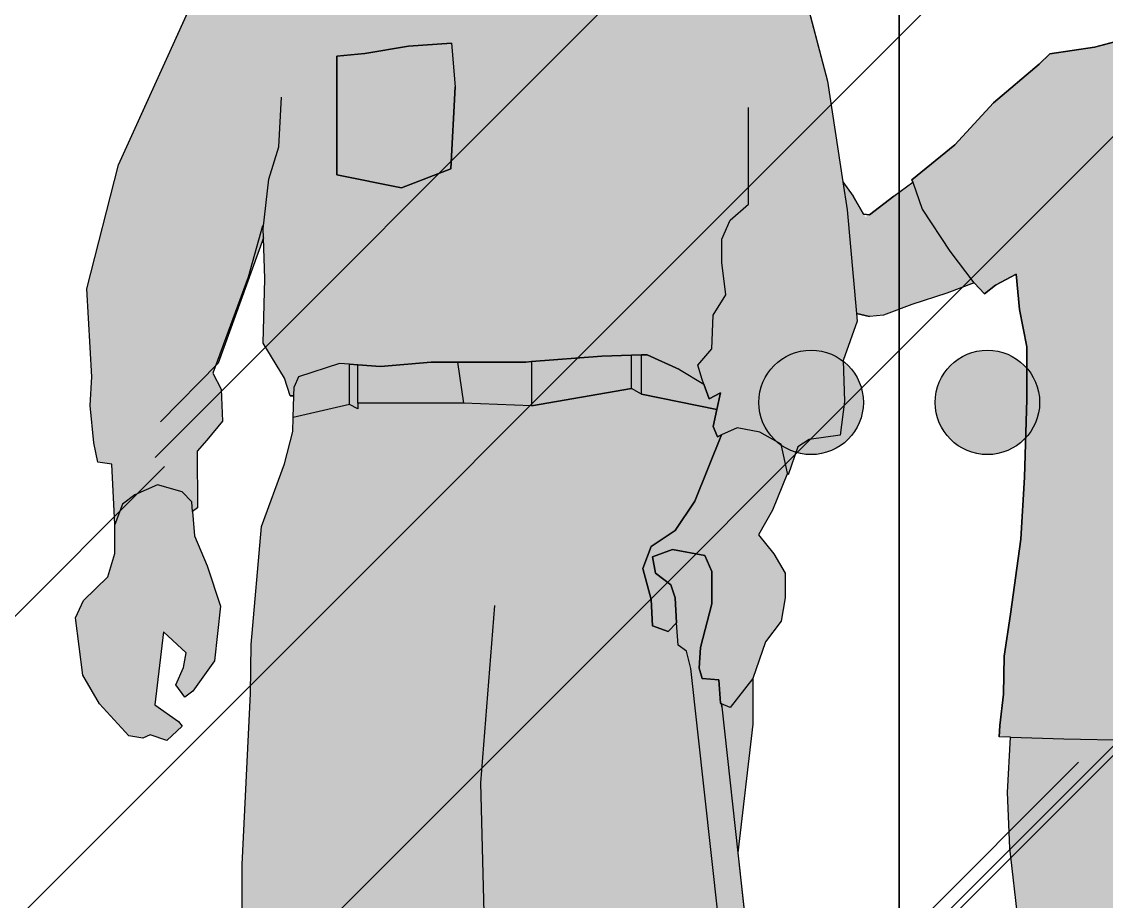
# Model space of a CAD drawing. Header units: metres. Extents: x 2362 to 4220, y 91 to 382.
# Drawn here: x 3678.597 to 3679.428, y 242.615 to 243.288 of the extents above; entities that cross this region are included whole.
import ezdxf

# ---------------------------------------------------------------- set-up
doc = ezdxf.new("R2010")
doc.units = ezdxf.units.M
doc.header["$LTSCALE"] = 5
doc.header["$MEASUREMENT"] = 0
for name, color, linetype in [('HACHURA', 251, 'Continuous'), ('HACHURA PISOS', 250, 'Continuous'), ('PENA 01', 1, 'Continuous')]:
    doc.layers.add(name, color=color, linetype=linetype)
doc.layers.add('hachura sólida', color=9, linetype='Continuous', lineweight=0)

# ---------------------------------------------------------------- blocks, each defined once
blk = doc.blocks.new('A$C64A618AB')
at = {"true_color": 0xffffff}
blk.add_hatch(color=7, dxfattribs=at).paths.add_polyline_path([(0.1478361611895043, 0.1238757070552894), (0.1558828341733096, 0.115532138436389), (0.1641143103549954, 0.1220590802598244), (0.1800927936537751, 0.1305943471644906), (0.1825138331300147, 0.1034823408695729), (0.1883242698354162, 0.07486412899401212), (0.1883242698354162, 0.03469823905240918), (0.1863917620574065, -0.02468329854019552), (0.1834865437047057, -0.07238029284589725), (0.1757393914935044, -0.1296167165969305), (0.1708973125410254, -0.1617494591347293), (0.1704131336645198, -0.1908697140500863), (0.1675079153118579, -0.2149692327228353), (0.1670237364353968, -0.2235044996275928), (0.1757914040212585, -0.2237718884074655), (0.1733192225816276, -0.2660705009035309), (0.1752559380874272, -0.3087467589665309), (0.1815505536692452, -0.3644769006760324), (0.1902662087273028, -0.4267340606698556), (0.2033396187674446, -0.5065637975131733), (0.224169902320706, -0.6621318581481389), (0.2290118361792115, -0.6977790548868786), (0.23094869677899, -0.7570237272584367), (0.2299801939320445, -0.8122518259281434), (0.2396642067430241, -0.8609529827745037), (0.2454746434484707, -0.900114786636337), (0.2488640406775877, -0.9206997746469314), (0.248379861801171, -0.9357619833750324), (0.2488640406775877, -0.954338722765192), (0.2537061196301114, -0.9784382414379411), (0.2541902985065279, -0.9945046127068886), (0.2522534379067494, -1.008562658894144), (0.2460744828123831, -1.012120088736349), (0.2226922644191012, -1.029234430159434), (0.1979448227555227, -1.036837643328109), (0.1868614315279307, -1.039777945684722), (0.1752405581170797, -1.04228831380612), (0.1742722003642021, -1.049819418170217), (0.1742722003642021, -1.069400320101131), (0.1868614315279262, -1.075425218884492), (0.2299552377537899, -1.078939673085666), (0.2590072761867803, -1.082454203747632), (0.305974803612385, -1.073918936842874), (0.3256854149461241, -1.06369985644997), (0.3277637236165667, -1.070404482641792), (0.3292164053399285, -1.080445955127193), (0.3708576749365977, -1.083458366288478), (0.4149198389153854, -1.084462528829232), (0.4468770957010246, -1.075425218884492), (0.4536558901593482, -1.066387832478776), (0.4502664929302309, -1.040280065185682), (0.4464078968104821, -1.020274702197359), (0.4532071142333982, -1.02004725662089), (0.4548888222807244, -1.011995556224082), (0.4677330609028338, -0.9889187530849084), (0.4711224581320401, -0.9633129523706343), (0.4711224581320401, -0.9462424950220003), (0.4595017298152606, -0.9276657556318411), (0.4561123325860987, -0.9166201206057789), (0.4788697554372199, -0.8834832919882916), (0.4963009204593565, -0.8367903837624586), (0.5025871205857726, -0.7925738949662277), (0.5021072945310805, -0.7166126268343415), (0.4962968578257234, -0.6603803656238816), (0.495328500072846, -0.5843522545764396), (0.4972653606726243, -0.5110494595564643), (0.4962968578257234, -0.4241907378500025), (0.4981025629804787, -0.3727024363860025), (0.5176645697752411, -0.3374722456493133), (0.5235826662728096, -0.2902814232786364), (0.5245677098424677, -0.2678086892107888), (0.530478551637044, -0.2432929167595936), (0.5294933629732288, -0.2157127396555155), (0.5413149014683132, -0.1493159037217816), (0.550181019066065, -0.07576858636828881), (0.5491958304022946, -0.03184456096338359), (0.5491958304022946, -0.01958663650729678), (0.5570769044303434, 0.0692829334941899), (0.577426636458668, 0.07399744336248425), (0.5894523222953953, 0.08646701191451736), (0.5714139386343726, 0.1508932180483268), (0.5473625669609161, 0.2444150586500159), (0.5333325517867267, 0.2797454773938155), (0.4866163272721939, 0.3108121239666771), (0.4414105915371493, 0.3306435778076288), (0.4141985547614171, 0.3425813162928347), (0.4022381828358168, 0.3567547202294025), (0.4022381828358164, 0.3773543122943782), (0.4049228582181403, 0.3857054610694439), (0.4108290570027675, 0.3795812394243966), (0.4226414545720656, 0.3801380285527954), (0.4306953356249692, 0.3762408104988352), (0.4446552703684765, 0.3745705960360539), (0.4613000255882864, 0.3873756755322249), (0.4741862642917014, 0.4063049766733512), (0.4854616687469078, 0.44861758613787), (0.4849246756328607, 0.5003948461728129), (0.4768707945799573, 0.538253448455065), (0.4564676679377304, 0.5699878290923599), (0.4382122235637813, 0.596154853674079), (0.4022381828358172, 0.6106302240940998), (0.3839827384618664, 0.6161976566107488), (0.3469350016938542, 0.6206515873318541), (0.3292164053399285, 0.6167543692780785), (0.3163301666365581, 0.6056195042446885), (0.3072024444495391, 0.6017222861907283), (0.2962221617619623, 0.595317809929403), (0.2948531988601659, 0.5811227705868212), (0.2873363109214435, 0.5744418362746289), (0.2851886286531671, 0.5621934694456028), (0.2863037570488218, 0.5575682136927778), (0.2819669601568404, 0.5404803755851753), (0.2749869202380086, 0.5226645762395007), (0.2744500722179843, 0.5131999256690766), (0.2706915557015894, 0.5020650606355945), (0.2706915557015894, 0.4774974191266498), (0.2622487555897135, 0.4647631710205793), (0.2588793032263585, 0.4591957385038379), (0.257550692396225, 0.4510781475985148), (0.261683850937789, 0.4502848580268693), (0.2599531443604299, 0.443298829692894), (0.2596445069694533, 0.437895410040189), (0.2588273901480558, 0.4291314958684374), (0.2612138376668376, 0.4291314958684375), (0.2625771398402474, 0.422261694253394), (0.2618499840719013, 0.4225645799129569), (0.2637115157828018, 0.405192151910752), (0.2637115157828018, 0.3840352466065709), (0.2706915557015892, 0.376240810498835), (0.279819277888564, 0.3729003051122043), (0.2943163508401867, 0.3701165888538797), (0.3002224045307904, 0.364549156337231), (0.3012963907589297, 0.3578682220250387), (0.3012963907589297, 0.3467333569916484), (0.2986117153766503, 0.3383822082165828), (0.2955902712646725, 0.3330114536776714), (0.2875854374214979, 0.3208802048861518), (0.2720909879051172, 0.3128470574822584), (0.2401337311194771, 0.3043117905774076), (0.2057554348575972, 0.2992910543347994), (0.1975241037699784, 0.2912579069308137), (0.1626616286315885, 0.2616355325144995), (0.1331254113222329, 0.2295028664378578), (0.1001997967836705, 0.2028929031827359), (0.1008781728969395, 0.2009145292585612), (0.0863221303719679, 0.19039504405422), (0.06478076289142165, 0.1736426715895417), (0.05531001628968268, 0.1903950440542209), (0.04743257432924053, 0.2012859825045608), (0.03561219187047748, 0.2783278901323173), (0.005367625362808992, 0.3925712016605802), (-0.005433901894176696, 0.4071315967318154), (-0.01604951077054384, 0.4150569507814482), (-0.01832942661744452, 0.4233310866318307), (-0.01925512671681839, 0.436289852772852), (-0.02342092225815851, 0.4401294956806912), (-0.03128966329115168, 0.4382097124573522), (-0.0326783585343251, 0.4338901237435859), (-0.04193564971637964, 0.4410893872924533), (-0.0544331814344674, 0.4468488898847001), (-0.0683191182075924, 0.4468488898847001), (-0.08405674536769103, 0.4482887273022041), (-0.09366339262089518, 0.4433080656592089), (-0.1044073364175722, 0.4472399798359052), (-0.1080492088529321, 0.4485727799816722), (-0.1155317552985875, 0.4625386081354273), (-0.1118528847649136, 0.4762717409382217), (-0.09503136983762195, 0.4778574260843274), (-0.0831417822286713, 0.4945887788209834), (-0.06615678143935222, 0.5130813346310406), (-0.04832254512006107, 0.542141032420804), (-0.04577483852987685, 0.5615141897676071), (-0.04322713193969285, 0.5826485501878127), (-0.03898080919536318, 0.5976186998510664), (-0.0330360153909095, 0.6169918571978714), (-0.0330360153909095, 0.62843960071414), (-0.03473463154510004, 0.647812758061036), (-0.03787151900121333, 0.672208286347618), (-0.02794060221054107, 0.6777531338485229), (-0.0262421311504184, 0.688320275828137), (-0.04407636746975396, 0.7041710270280465), (-0.05851351657482096, 0.7270665905216521), (-0.08993581156318631, 0.7349919278911187), (-0.1476848432656126, 0.7437979432583084), (-0.1850517869643626, 0.738514334038013), (-0.2164740819528161, 0.7200217782279558), (-0.2292127599977158, 0.6795143369218309), (-0.2360067893322748, 0.6284396007141397), (-0.2283635244676541, 0.5923350906306797), (-0.2164740819528161, 0.5571111820839665), (-0.2190217885430001, 0.5333350935145915), (-0.2248912724586867, 0.5089906840130398), (-0.2311874901470699, 0.5068144367278659), (-0.2538707699337865, 0.4754535681602017), (-0.2689930531876872, 0.4788136475671813), (-0.3078788415009237, 0.4698534103280275), (-0.3672877492436455, 0.4597730956458352), (-0.3964520904786124, 0.4452127005746002), (-0.4148147593625311, 0.4183319123960709), (-0.507464124005129, 0.2141930811665386), (-0.5314740634828308, 0.1194217659749893), (-0.5278717023456097, 0.05200336548862962), (-0.5289495348727996, 0.03013389866635463), (-0.5261635262696698, 0.001357412014370507), (-0.5232334711630129, -0.01327342005812251), (-0.5124744858927865, -0.01497177315017795), (-0.5102060982274582, -0.0609834079619242), (-0.5101175273842566, -0.08319937605139452), (-0.5155762900057888, -0.1011003305802939), (-0.534227522964585, -0.1191259768680271), (-0.540240005050666, -0.1325247911402964), (-0.5345712589199797, -0.1764630780653563), (-0.5218424982585494, -0.1983386284753924), (-0.4995466561887993, -0.2228280494559598), (-0.4887711732542557, -0.2245289845701475), (-0.4829905117178472, -0.2221304571305909), (-0.4703217958036108, -0.2263376217547302), (-0.4585791104358816, -0.2154989185327371), (-0.461418936861739, -0.2117396047726425), (-0.4796364476751451, -0.198930741765208), (-0.4728562268838721, -0.1432042675055223), (-0.4556070136538937, -0.1591285997689506), (-0.4575206476716929, -0.1704151274081559), (-0.4635331758453956, -0.1838138806704913), (-0.4564335636932215, -0.1932122260806133), (-0.4503910940766969, -0.1886476789346425), (-0.4338444900105713, -0.1653231233436052), (-0.4293419770136651, -0.1235422087559016), (-0.439341368163606, -0.09271628581985736), (-0.4491797980568122, -0.06964147169014387), (-0.4505881446943598, -0.05103945936162366), (-0.4467865653439149, -0.04816770504997622), (-0.4470296329358014, -0.004837154388704717), (-0.4397610762230688, 0.003460979482703838), (-0.4278094247739723, 0.01810416118042413), (-0.4287569123201682, 0.04265471215310258), (-0.4351344816099711, 0.05468125458532531), (-0.4330063171849041, 0.06045683699729486), (-0.4310171227950654, 0.06246914706525972), (-0.3962554316526632, 0.1582718705206765), (-0.3953718652059113, 0.1271236286653795), (-0.3964520904786124, 0.07784220915834048), (-0.3802495819520104, 0.05096142097990315), (-0.3759289710492073, 0.03752102689063852), (-0.373049425027554, 0.03752102689063852), (-0.3735184761505328, 0.02098560138904848), (-0.3738252522810008, 0.01017084452667612), (-0.3803061686352278, -0.01446986522684418), (-0.3977869326905397, -0.06254311790538072), (-0.405854646513478, -0.1529500925407448), (-0.4062299791460746, -0.190314836447301), (-0.4127110405943246, -0.3213586214718116), (-0.4127110405943246, -0.4423220918142142), (-0.401909368243266, -0.5106440632425092), (-0.3943482266163376, -0.6416877718060415), (-0.3770656379111146, -0.8320932145587494), (-0.3695046413781977, -0.9172156594834318), (-0.3727450270082993, -0.9743373152474704), (-0.3719730903151239, -0.9892924651114487), (-0.3681689264630346, -0.989688994321847), (-0.3695046413781973, -1.009058339683183), (-0.372745027008299, -1.018018576922336), (-0.3813863939079734, -1.031458971011693), (-0.3867870849894541, -1.053859602340112), (-0.3867870849894541, -1.07626023366853), (-0.3727450270083041, -1.080740390518641), (-0.3576227437544439, -1.084100469925714), (-0.3068552029113922, -1.086340548350723), (-0.2409655239085942, -1.07402015524352), (-0.2377249931844245, -1.066179918986337), (-0.2331108292683473, -1.059800573676315), (-0.1901979830655434, -1.080740390518642), (-0.1577931111064523, -1.088580550314756), (-0.1059453449906582, -1.086340548350723), (-0.04977711306621635, -1.077380234650501), (-0.04761666252076924, -1.07178007681842), (-0.04329605161792149, -1.065059918004367), (-0.04329605161792149, -1.049379445490001), (-0.05841833487177861, -1.039299207268877), (-0.09584029691582052, -1.031727789870001), (-0.132094734966516, -1.004319760239633), (-0.1349989054443108, -0.9937798955421104), (-0.1355124618172452, -0.9919160880533127), (-0.1199875480658803, -0.9888977103187975), (-0.1102661009875736, -0.9295360525906355), (-0.08974298155816807, -0.816412818505503), (-0.08758267610678883, -0.7212100588985877), (-0.07354061812563373, -0.6002465885562728), (-0.06489925122600448, -0.4770430397888589), (-0.05370363822022139, -0.4052132392419955), (-0.04820197488989542, -0.3605471914781138), (0.02482836608874739, -1.020409407351078), (0.02266806063736793, -1.027129566165315), (0.01834744973460967, -1.030489645572294), (0.02145571306933891, -1.083131144486315), (0.03454981316705408, -1.083131144486315), (0.05507293259650403, -1.082011143504344), (0.06587445985348972, -1.07641098567217), (0.05399270732380312, -1.022649409315112), (0.04535148551815249, -1.022649409315111), (-0.03308383030416673, -0.3123384625690469), (-0.02169285200988291, -0.2138355452186673), (-0.02169285200988291, -0.1789482585266232), (-0.01191859069390033, -0.1507953479462145), (-3.68381642137372e-05, -0.1351148754320329), (0.003203547465843615, -0.1171944009536336), (0.003203547465843393, -0.09815384903219512), (-0.005437674339762388, -0.08359345396096068), (-0.01731942686944921, -0.0690329824286561), (-0.00651789961246374, -0.04999250696828619), (0.005059322715681658, -0.0216180103429913), (0.005367625362808992, -0.02296070828056518), (0.01292876698978196, -0.001680077934116314), (0.0215701338894112, 0.003920079897964945), (0.04533363894887343, 0.007280159305037032), (0.04857416967299844, 0.03304087004062023), (0.04749394440025267, 0.06440181506916795), (0.05829561675130601, 0.09464268265467728), (0.0577847378454257, 0.1003940974111506), (0.0678074029137028, 0.09824392011054262), (0.07845338933893009, 0.09920381172221204), (0.1002082122391181, 0.1073630433437247), (0.1270545307801083, 0.1160022207710736)])
for p, q in [((-0.5074310582864574, 0.2136330806755528), (-0.4147816936438595, 0.4177719119050853)), ((0.005400691081480863, 0.392011201169595), (0.03564525758914888, 0.277767889641333)), ((0.2721240536237887, 0.3122870569912731), (0.2401667968381487, 0.3037517900864223)), ((-0.3186474481333036, 0.2990485199876887), (-0.3402506477413867, 0.2968084415626793)), ((-0.285162495995534, 0.3046486778198625), (-0.3186474481333036, 0.2990485199876887)), ((-0.252285646274954, 0.306779340158628), (-0.285162495995534, 0.3046486778198625)), ((-0.252285646274954, 0.306779340158628), (-0.2495170933123116, 0.2732878092521983)), ((0.2401667968381487, 0.3037517900864223), (0.205788500576269, 0.2987310538438142)), ((-0.3402506477413867, 0.2968084415626793), (-0.3402506477413867, 0.2060858388059671)), ((0.1975571694886512, 0.2906979064398285), (0.1626946943502604, 0.2610755320235141)), ((0.205788500576269, 0.2987310538438142), (0.1975571694886512, 0.2906979064398285)), ((0.03564525758914888, 0.277767889641333), (0.0474656400479123, 0.2007259820135754)), ((-0.2527576240364812, 0.2105659956559859), (-0.2495170933123116, 0.2732878092521983)), ((-0.3845372722302541, 0.2273664691523227), (-0.3823768216847623, 0.2654475729950151)), ((-0.02484373033216358, 0.2161661534881598), (-0.02484373033216358, 0.2576073367380166)), ((0.1626946943502604, 0.2610755320235141), (0.1331584770409045, 0.2289428659468722)), ((-0.3920982687630697, 0.202725759398895), (-0.3845372722302541, 0.2273664691523227)), ((0.1331584770409045, 0.2289428659468722), (0.1002328625023423, 0.2023329026917505)), ((-0.02484373033216358, 0.1836852074774565), (-0.02484373033216358, 0.2161661534881598)), ((-0.531440997764159, 0.1188617654840044), (-0.5074310582864574, 0.2136330806755528)), ((-0.290563187077015, 0.1960056005847509), (-0.2527576240364812, 0.2105659956559859)), ((-0.3964190247599407, 0.1646446555561109), (-0.3920982687630697, 0.202725759398895)), ((-0.3402506477413867, 0.2060858388059671), (-0.290563187077015, 0.1960056005847509)), ((0.0474656400479123, 0.2007259820135754), (0.05076754084304957, 0.1792051270884149)), ((0.0474656400479123, 0.2007259820135754), (0.0553430820083546, 0.1898350435632354)), ((0.08635519609063982, 0.1898350435632354), (0.1009112386156113, 0.2003545287675758)), ((0.1002328625023423, 0.2023329026917505), (0.1009112386156113, 0.2003545287675758)), ((0.1009112386156113, 0.2003545287675758), (0.1079800147135435, 0.1797395895996451)), ((-0.03888578831327399, 0.171364890831324), (-0.02484373033216358, 0.1836852074774565)), ((0.0632118230413031, 0.1759163858105451), (0.0553430820083546, 0.1898350435632354)), ((0.08635519609063982, 0.1898350435632354), (0.06784046863237468, 0.1754364400046179)), ((0.05076754084304957, 0.1792051270884149), (0.05781780356409751, 0.09983409692016532)), ((0.06784046863237468, 0.1754364400046179), (0.0632118230413031, 0.1759163858105451)), ((0.1079800147135435, 0.1797395895996451), (0.1292849009353262, 0.1476069235230032)), ((-0.3969333496975141, 0.1670345520687276), (-0.4079375136004357, 0.1278408193984284)), ((-0.04536684976152414, 0.1568044192989277), (-0.03888578831327399, 0.171364890831324)), ((-0.3962223659339915, 0.1577118700296912), (-0.3964190247599407, 0.1646446555561109)), ((-0.3962223659339915, 0.1577118700296912), (-0.4309840570763937, 0.0619091465742744)), ((-0.3953387994872393, 0.1265636281743951), (-0.3962223659339915, 0.1577118700296912)), ((-0.04536684976152414, 0.1388839448206207), (-0.04536684976152414, 0.1568044192989277)), ((0.1292849009353262, 0.1476069235230032), (0.1476844237103402, 0.123507328389278)), ((-0.0421263190374436, 0.114243235067193), (-0.04536684976152414, 0.1388839448206207)), ((-0.4079375136004357, 0.1278408193984284), (-0.4351014158912994, 0.05412125409434013)), ((-0.3964190247599407, 0.07728220866735502), (-0.3953387994872393, 0.1265636281743951)), ((0.164147376073667, 0.1214990797688391), (0.1801258593724469, 0.1300343466735052)), ((0.1801258593724469, 0.1300343466735052), (0.1825468988486866, 0.1029223403785872)), ((-0.5278386366269376, 0.0514433649976436), (-0.531440997764159, 0.1188617654840045)), ((0.147869226908176, 0.1233157065643039), (0.1270875964987784, 0.1154422202800874)), ((0.1476844237103402, 0.123507328389278), (0.147869226908176, 0.1233157065643039)), ((0.147869226908176, 0.1233157065643039), (0.1559158998919814, 0.1149721379454036)), ((0.1559158998919814, 0.1149721379454036), (0.164147376073667, 0.1214990797688391)), ((-0.05184776611575095, 0.09856276255282648), (-0.0421263190374436, 0.114243235067193)), ((0.1270875964987784, 0.1154422202800874), (0.1002412779577887, 0.1068030428527396)), ((0.05781780356409751, 0.09983409692016532), (0.05832868246997767, 0.09408268216369178)), ((0.05781780356409751, 0.09983409692016532), (0.06784046863237468, 0.09768391961955714)), ((0.1002412779577887, 0.1068030428527396), (0.07848645505760216, 0.09864381123122659)), ((0.1825468988486866, 0.1029223403785872), (0.188357335554088, 0.07430412850302673)), ((-0.05292784629442893, 0.07280205181733618), (-0.05184776611575095, 0.09856276255282648)), ((0.05832868246997767, 0.09408268216369178), (0.04752701011892455, 0.06384181457818269)), ((0.07848645505760216, 0.09864381123122659), (0.06784046863237468, 0.09768391961955714)), ((-0.3802165162333386, 0.05040142048891794), (-0.3964190247599407, 0.07728220866735502)), ((-0.1371804843692715, 0.06720189398525472), (-0.1911884108423784, 0.06305360927346923)), ((-0.1144970594884872, 0.0679368955112489), (-0.1371804843692715, 0.06720189398525472)), ((-0.106935917861559, 0.06818189601991362), (-0.1144970594884872, 0.0679368955112489)), ((-0.1144970594884872, 0.04256118423182706), (-0.1144970594884872, 0.0679368955112489)), ((-0.1026153069587115, 0.06832189496731736), (-0.106935917861559, 0.06818189601991362)), ((-0.106935917861559, 0.03808102738162344), (-0.106935917861559, 0.06818189601991362)), ((-0.07777157662659251, 0.05712157930296963), (-0.1026153069587115, 0.06832189496731736)), ((-0.06372951864548207, 0.06048173517101824), (-0.05292784629442893, 0.07280205181733618)), ((0.188357335554088, 0.07430412850302673), (0.188357335554088, 0.03413823856142262)), ((-0.4309840570763937, 0.0619091465742744), (-0.4752706815652165, 0.0171078839172531)), ((-0.3380903422899628, 0.06160173615317327), (-0.3694149889763532, 0.05152142147098057)), ((-0.3305292006630792, 0.06106102613666714), (-0.3380903422899628, 0.06160173615317327)), ((-0.3240482843088524, 0.06059756485505199), (-0.3305292006630792, 0.06106102613666714)), ((-0.3305292006630792, 0.03024086758550912), (-0.3305292006630792, 0.06106102613666714)), ((-0.3067656956036171, 0.05936165772816385), (-0.3240482843088524, 0.06059756485505199)), ((-0.3240482843088524, 0.03136086856747936), (-0.3240482843088524, 0.06059756485505199)), ((-0.2678799072902929, 0.06272173713514348), (-0.3067656956036171, 0.05936165772816385)), ((-0.247618704283628, 0.06272173713514348), (-0.2678799072902929, 0.06272173713514348)), ((-0.1955091668392492, 0.06272173713514348), (-0.247618704283628, 0.06272173713514348)), ((-0.247618704283628, 0.06272173713514348), (-0.243036176958174, 0.03136086856747936)), ((-0.1911884108423784, 0.06305360927346923), (-0.1955091668392492, 0.06272173713514348)), ((-0.1911884108423784, 0.06305360927346923), (-0.1911884108423784, 0.02912079014246993)), ((-0.06048898792135704, 0.04928134304587875), (-0.06372951864548207, 0.06048173517101824)), ((0.04752701011892455, 0.06384181457818269), (0.04860723539167032, 0.03248086954963439)), ((-0.5289164691541279, 0.02957389817536923), (-0.5278386366269376, 0.0514433649976436)), ((-0.4351014158912994, 0.05412125409434013), (-0.4287238466014964, 0.04209471166211734)), ((-0.3758959053305355, 0.03696102639965321), (-0.3802165162333386, 0.05040142048891794)), ((-0.3694149889763532, 0.05152142147098057), (-0.372820355594112, 0.04387073125874358)), ((-0.07777157662659251, 0.05712157930296963), (-0.05916936928417016, 0.04572361896743693)), ((-0.4287238466014964, 0.04209471166211734), (-0.4277763590553007, 0.01754416068943879)), ((-0.3730163593088823, 0.03696102639965321), (-0.372820355594112, 0.04387073125874358)), ((-0.1911884108423784, 0.02912079014246993), (-0.1144970594884872, 0.04256118423182706)), ((-0.106935917861559, 0.03808102738162344), (-0.1144970594884872, 0.04256118423182706)), ((-0.05916936928417016, 0.04572361896743693), (-0.06048898792135704, 0.04928134304587875)), ((-0.05508829683987598, 0.03472094797464378), (-0.05916936928417016, 0.04572361896743693)), ((-0.3758959053305355, 0.03696102639965321), (-0.3730163593088823, 0.03696102639965321)), ((-0.3734854104318611, 0.02042560089806311), (-0.3730163593088823, 0.03696102639965321)), ((-0.106935917861559, 0.03808102738162344), (-0.04914734802797649, 0.02632071122638299)), ((-0.04644692994020211, 0.03920110482466263), (-0.05508829683987598, 0.03472094797464378)), ((-0.04914734802797649, 0.02632071122638299), (-0.04644692994020211, 0.03920110482466263)), ((0.188357335554088, 0.03413823856142262), (0.1864248277760783, -0.02524329903118122)), ((-0.526130460550998, 0.0007974115233869983), (-0.5289164691541279, 0.02957389817536923)), ((-0.3305292006630792, 0.03024086758550912), (-0.3734854104318611, 0.02042560089806311)), ((-0.3240482843088524, 0.02688071171746051), (-0.3305292006630792, 0.03024086758550912)), ((-0.243036176958174, 0.03136086856747936), (-0.3240482843088524, 0.03136086856747936)), ((-0.3240482843088524, 0.03136086856747936), (-0.3240482843088524, 0.02688071171746051)), ((-0.1911884108423784, 0.02912079014246993), (-0.243036176958174, 0.03136086856747936)), ((-0.05184776611575095, 0.01344031762810338), (-0.04914734802797649, 0.02632071122638299)), ((0.04860723539167032, 0.03248086954963439), (0.04536670466754529, 0.006720158814051691)), ((-0.4277763590553007, 0.01754416068943879), (-0.4397280105043979, 0.002900978991717512)), ((-0.373792186562329, 0.009610844035691124), (-0.3734854104318611, 0.02042560089806311)), ((-0.3802731029165557, -0.01502986571782894), (-0.373792186562329, 0.009610844035691124)), ((-0.04860723539162584, 0.005600157831989055), (-0.05184776611575095, 0.01344031762810338)), ((-0.03348495213776964, 0.01232031664613314), (-0.04546969307529825, 0.006994443489641011)), ((-0.01620250852660207, 0.008960237239153512), (-0.03348495213776964, 0.01232031664613314)), ((0, 0), (-0.01620250852660207, 0.008960237239153512)), ((-0.5232004054443411, -0.01383342054910777), (-0.526130460550998, 0.0007974115233869983)), ((-0.4397280105043979, 0.002900978991717512), (-0.4469965672171297, -0.005397154879690086)), ((-0.06589359654240323, -0.04383227218415121), (-0.04546969307529825, 0.006994443489641011)), ((-0.04546969307529825, 0.006994443489641011), (-0.04860723539162584, 0.005600157831989055)), ((0.005092388434353473, -0.02217801083397666), (0, 0)), ((0.02160319960808302, 0.00336007940697966), (0.01296183270845362, -0.002240078425101821)), ((0.04536670466754529, 0.006720158814051691), (0.02160319960808302, 0.00336007940697966)), ((-0.4469965672171297, -0.005397154879690086), (-0.4467534996252431, -0.04872770554096148)), ((0.01296183270845362, -0.002240078425101821), (0.005400691081480946, -0.02352070877154983)), ((-0.5124414201741148, -0.01553177364116323), (-0.5232004054443411, -0.01383342054910777)), ((-0.5101730325087863, -0.06154340845291248), (-0.5124414201741148, -0.01553177364116323)), ((-0.3977538669718678, -0.06310311839636618), (-0.3802731029165557, -0.01502986571782894)), ((0.005092388434353473, -0.02217801083397666), (-0.006484833893792064, -0.05055250745927187)), ((0.005400691081480946, -0.02352070877154983), (0.005092388434353473, -0.02217801083397666)), ((-0.4775361341000379, -0.0312744624659225), (-0.4948885847544979, -0.0387679176254607)), ((-0.4586039031713953, -0.03662436859870019), (-0.4775361341000379, -0.0312744624659225)), ((0.1864248277760783, -0.02524329903118122), (0.1835196094233776, -0.0729402933368823)), ((-0.4948885847544979, -0.0387679176254607), (-0.5043693066447705, -0.04592975786502759)), ((-0.4511093122031012, -0.04427892309386175), (-0.4586039031713953, -0.03662436859870019)), ((-0.5043693066447705, -0.04592975786502759), (-0.5101730325087863, -0.06154340845291248)), ((-0.4505550789756881, -0.0515994598526093), (-0.4511093122031012, -0.04427892309386175)), ((-0.4467534996252431, -0.04872770554096148), (-0.4505550789756881, -0.0515994598526093)), ((-0.08101587979621486, -0.06623290351266185), (-0.06589359654240323, -0.04383227218415121)), ((-0.4505550789756881, -0.0515994598526093), (-0.4491467323381401, -0.07020147218112952)), ((-0.006484833893792064, -0.05055250745927187), (-0.01728636115077739, -0.0695929829196415)), ((-0.5100844616655849, -0.08375937654237972), (-0.5101730325087863, -0.06154340845291248)), ((-0.4058215807948065, -0.1535100930317308), (-0.3977538669718678, -0.06310311839636618)), ((-0.09937854868017285, -0.07855329661986396), (-0.08101587979621486, -0.06623290351266185)), ((-0.4491467323381401, -0.07020147218112952), (-0.439308302444934, -0.09327628631084303)), ((-0.01728636115077739, -0.0695929829196415), (-0.005404608621090767, -0.08415345445194541)), ((0.1835196094233776, -0.0729402933368823), (0.1757724572121764, -0.1301767170879109)), ((-0.1058596101284675, -0.09535377011620075), (-0.09937854868017285, -0.07855329661986396)), ((-0.08317618524768317, -0.08079337504487338), (-0.0982984685014949, -0.08639353287704724)), ((-0.05833245491551961, -0.08527345543400805), (-0.08317618524768317, -0.08079337504487338)), ((-0.515543224287117, -0.1016603310712791), (-0.5100844616655849, -0.08375937654237972)), ((-0.0982984685014949, -0.08639353287704724), (-0.09613816305011563, -0.09871384952318038)), ((-0.05293161873997076, -0.09759384854121016), (-0.05833245491551961, -0.08527345543400805)), ((-0.005404608621090767, -0.08415345445194541), (0.003236613184515291, -0.09871384952318038)), ((-0.439308302444934, -0.09327628631084303), (-0.4293089112949932, -0.1241022092468873)), ((-0.09937854868017285, -0.1188744024266816), (-0.1058596101284675, -0.09535377011620075)), ((-0.09613816305011563, -0.09871384952318038), (-0.08425641052042904, -0.1076740867624263)), ((-0.05293161873997076, -0.1222345582947302), (-0.05293161873997076, -0.09759384854121016)), ((0.003236613184515291, -0.09871384952318038), (0.003236613184515291, -0.117754401444619)), ((-0.5341944572459132, -0.1196859773590123), (-0.515543224287117, -0.1016603310712791)), ((-0.08425641052042904, -0.1076740867624263), (-0.08101587979621486, -0.117754401444619)), ((-0.5402069393319942, -0.1330847916312817), (-0.5341944572459132, -0.1196859773590123)), ((-0.4293089112949932, -0.1241022092468873), (-0.4338114242918995, -0.1658831238345904)), ((-0.2193292585818842, -0.1236729429529405), (-0.230130785838914, -0.2591968083664891)), ((-0.0982984685014949, -0.139035031791067), (-0.09937854868017285, -0.1188744024266816)), ((-0.08101587979621486, -0.117754401444619), (-0.07993565452351356, -0.1367949533660576)), ((-0.06157298563960015, -0.1558355052874038), (-0.05293161873997076, -0.1222345582947302)), ((0.003236613184515291, -0.117754401444619), (-3.772445541921909e-06, -0.1356748759230184)), ((0.1757724572121764, -0.1301767170879109), (0.1709303782596971, -0.1623094596257142)), ((-0.534538193201308, -0.1770230785563412), (-0.5402069393319942, -0.1330847916312817)), ((-0.0864167159717637, -0.1435151121801093), (-0.0982984685014949, -0.139035031791067)), ((-0.07993565452351356, -0.1367949533660576), (-0.0864167159717637, -0.1435151121801093)), ((-0.07883395533001494, -0.1539517352031529), (-0.07993565452351356, -0.1367949533660576)), ((-3.772445541921909e-06, -0.1356748759230184), (-0.01188552497522852, -0.1513553484372001)), ((-0.4728231611652002, -0.1437642679965076), (-0.4796033819564733, -0.1994907422561934)), ((-0.4555739479352219, -0.1596886002599359), (-0.4728231611652002, -0.1437642679965076)), ((-0.4061969134274028, -0.1908748369382876), (-0.4058215807948065, -0.1535100930317308)), ((-0.07235303897578813, -0.1584318920531717), (-0.07883395533001494, -0.1539517352031529)), ((-0.06265306581827812, -0.1715159013407014), (-0.06157298563960015, -0.1558355052874038)), ((-0.01188552497522852, -0.1513553484372001), (-0.02160697205362494, -0.1793561375978847)), ((-0.457487581953021, -0.170975127899141), (-0.4555739479352219, -0.1596886002599359)), ((-0.4338114242918995, -0.1658831238345904), (-0.4503580283580251, -0.189207679425628)), ((-0.06911250825166301, -0.1718722861425289), (-0.07235303897578813, -0.1584318920531717)), ((0.1709303782596971, -0.1623094596257142), (0.1704461993831915, -0.191429714541071)), ((-0.4635001101267239, -0.1843738811614764), (-0.457487581953021, -0.170975127899141)), ((-0.0481689091712236, -0.3611071919690991), (-0.06911250825166301, -0.1718722861425289)), ((-0.06049276036685436, -0.1793561375978847), (-0.06265306581827812, -0.1715159013407014)), ((-0.5218094325398774, -0.1988986289663769), (-0.534538193201308, -0.1770230785563412)), ((-0.04753092765848979, -0.1804762150408314), (-0.06049276036685436, -0.1793561375978847)), ((-0.04645070238574395, -0.1983966895192308), (-0.04753092765848979, -0.1804762150408314)), ((-0.02165978629121121, -0.1794245921729045), (-0.03888956075881583, -0.2017567689262105)), ((-0.02160697205362494, -0.1793561375978847), (-0.02165978629121121, -0.1794245921729045)), ((-0.02165978629121121, -0.1794245921729045), (-0.02165978629121121, -0.2143955457096526)), ((-0.4564004979745498, -0.1937722265715987), (-0.4635001101267239, -0.1843738811614764)), ((-0.4503580283580251, -0.189207679425628), (-0.4564004979745498, -0.1937722265715987)), ((-0.4126779748756528, -0.321918621962794), (-0.4061969134274028, -0.1908748369382876)), ((-0.4995135904701279, -0.2233880499469452), (-0.5218094325398774, -0.1988986289663769)), ((-0.04563830353640491, -0.1987577096903379), (-0.04645070238574395, -0.1983966895192308)), ((-0.04563830353640491, -0.1987577096903379), (-0.04539318973165757, -0.2011253465907665)), ((-0.03888956075881583, -0.2017567689262105), (-0.04563830353640491, -0.1987577096903379)), ((0.1704461993831915, -0.191429714541071), (0.1675409810305297, -0.2155292332138197)), ((-0.4796033819564733, -0.1994907422561934), (-0.461385871143067, -0.2122996052636283)), ((-0.04539318973165757, -0.2011253465907665), (-0.03305076458549483, -0.3128984630600323)), ((-0.461385871143067, -0.2122996052636283), (-0.4585460447172098, -0.2160589190237225)), ((-0.02165978629121121, -0.2143955457096526), (-0.03305076458549483, -0.3128984630600323)), ((0.1675409810305297, -0.2155292332138197), (0.1670568021540686, -0.2240645001185781)), ((-0.4887381075355839, -0.225088985061133), (-0.4995135904701279, -0.2233880499469452)), ((-0.4829574459991755, -0.2226904576215763), (-0.4887381075355839, -0.225088985061133)), ((-0.4702887300849388, -0.2268976222457155), (-0.4829574459991755, -0.2226904576215763)), ((-0.4585460447172098, -0.2160589190237225), (-0.4702887300849388, -0.2268976222457155)), ((0.1758244697399302, -0.224331888898451), (0.1670568021540686, -0.2240645001185781)), ((0.1733522883002994, -0.2666305013945159), (0.1758244697399302, -0.224331888898451)), ((0.1758244697399302, -0.224331888898451), (0.2164452239618952, -0.2255707056992207)), ((0.2164452239618952, -0.2255707056992207), (0.2876227108679155, -0.2270769112798632)), ((-0.230130785838914, -0.2591968083664891), (-0.2268902551146998, -0.3846404355590064)), ((0.1752890038060991, -0.3093067594575164), (0.1733522883002994, -0.2666305013945159)), ((-0.03305076458549483, -0.3128984630600323), (0.04538455123682422, -1.023209409806097)), ((0.1815836193879172, -0.3650369011670184), (0.1752890038060991, -0.3093067594575164)), ((-0.4126779748756528, -0.4428820923052), (-0.4126779748756528, -0.321918621962794))]:
    blk.add_line(p, q)
for points in [[(0.1815836193879172, -0.3650369011670187), (0.1752890038060991, -0.3093067594575161), (0.1733522883002994, -0.2666305013945158), (0.1758244697399302, -0.2243318888984509), (0.1670568021540686, -0.2240645001185781), (0.1675409810305297, -0.2155292332138201), (0.1704461993831915, -0.1914297145410712), (0.1709303782596971, -0.1623094596257143), (0.1757724572121762, -0.1301767170879126), (0.1835196094233776, -0.07294029333688246), (0.1864248277760783, -0.02524329903118128), (0.188357335554088, 0.03413823856142262), (0.188357335554088, 0.07430412850302681), (0.1825468988486866, 0.1029223403785874), (0.1801258593724469, 0.1300343466735052), (0.1641473760736671, 0.121499079768839), (0.1559158998919814, 0.1149721379454036), (0.1478692269081761, 0.123315706564304), (0.1270875964987797, 0.1154422202800881), (0.1002412779577899, 0.1068030428527392), (0.07848645505760193, 0.09864381123122667), (0.06784046863237458, 0.09768391961955725), (0.05781780356409746, 0.0998340969201652), (0.05832868246997772, 0.09408268216369187), (0.04752701011892455, 0.06384181457818272), (0.04860723539167031, 0.03248086954963447), (0.04536670466754522, 0.006720158814051636), (0.02160319960808305, 0.003360079406979577), (0.01296183270845366, -0.002240078425101655), (0.005400691081480696, -0.02352070877155055), (0.005092388434353418, -0.02217801083397664), (-0.006484833893791869, -0.05055250745927165), (-0.01728636115077736, -0.06959298291964144), (-0.005404608621090518, -0.08415345445194611), (0.003236613184515291, -0.09871384952318052), (0.003236613184515319, -0.1177544014446189), (-3.772445541921909e-06, -0.1356748759230183), (-0.01188552497522846, -0.1513553484371998), (-0.02165978629121124, -0.1795082590176085), (-0.02165978629121121, -0.2143955457096527), (-0.03305076458549483, -0.3128984630600322), (0.04538455123682417, -1.023209409806096)], [(-0.4126779748756528, -0.4428820923051997), (-0.4126779748756529, -0.3219186219627972), (-0.4061969134274027, -0.1908748369382866), (-0.4058215807948063, -0.1535100930317299), (-0.3977538669718679, -0.06310311839636618), (-0.380273102916556, -0.0150298657178296), (-0.373792186562329, 0.009610844035690902), (-0.373485410431861, 0.02042560089806311), (-0.3730163593088821, 0.03696102639965315), (-0.3758959053305354, 0.03696102639965315), (-0.3802165162333386, 0.05040142048891771), (-0.3964190247599406, 0.07728220866735513), (-0.3953387994872394, 0.1265636281743944), (-0.3962223659339914, 0.1577118700296911), (-0.4309840570763936, 0.06190914657427438), (-0.4329732514662323, 0.0598968365063095), (-0.4351014158912992, 0.05412125409433999), (-0.4287238466014965, 0.0420947116621172), (-0.4277763590553006, 0.01754416068943876), (-0.439728010504397, 0.002900978991718484), (-0.4469965672171297, -0.005397154879690058), (-0.4467534996252431, -0.04872770554096162), (-0.450555078975688, -0.05159945985260905), (-0.4491467323381404, -0.07020147218112938), (-0.4393083024449344, -0.09327628631084228), (-0.4293089112949932, -0.124102209246887), (-0.4338114242918996, -0.1658831238345905), (-0.450358028358025, -0.1892076794256279), (-0.4564004979745496, -0.1937722265715986), (-0.4635001101267239, -0.1843738811614766), (-0.4574875819530212, -0.1709751278991413), (-0.4555739479352219, -0.1596886002599359), (-0.4728231611652003, -0.1437642679965077), (-0.4796033819564735, -0.1994907422561933), (-0.4613858711430671, -0.2122996052636279), (-0.4585460447172099, -0.2160589190237225), (-0.470288730084939, -0.2268976222457155), (-0.4829574459991753, -0.2226904576215762), (-0.4887381075355839, -0.2250889850611328), (-0.4995135904701276, -0.2233880499469452), (-0.5218094325398775, -0.1988986289663776), (-0.5345381932013079, -0.1770230785563416), (-0.5402069393319943, -0.1330847916312818), (-0.5341944572459132, -0.1196859773590124), (-0.515543224287117, -0.1016603310712793), (-0.5100844616655849, -0.08375937654237997), (-0.5101730325087864, -0.06154340845291006), (-0.5124414201741148, -0.01553177364116332), (-0.5232004054443411, -0.01383342054910786), (-0.5261304605509979, 0.0007974115233849721), (-0.5289164691541278, 0.02957389817536915), (-0.5278386366269378, 0.05144336499764424), (-0.5314409977641591, 0.1188617654840042), (-0.5074310582864573, 0.2136330806755529), (-0.4147816936438593, 0.4177719119050854)], [(0.005400691081480807, 0.392011201169595), (0.03564525758914899, 0.2777678896413324), (0.04746564004791234, 0.2007259820135755), (0.05534308200835455, 0.1898350435632357), (0.06321182304130313, 0.175916385810545), (0.06784046863237464, 0.1754364400046179), (0.08635519609063941, 0.1898350435632347), (0.1009112386156113, 0.2003545287675759), (0.1002328625023423, 0.2023329026917505), (0.1331584770409046, 0.2289428659468725), (0.1626946943502599, 0.2610755320235139), (0.1975571694886504, 0.2906979064398284), (0.205788500576269, 0.2987310538438141), (0.240166796838149, 0.3037517900864222), (0.2721240536237887, 0.312287056991273)]]:
    blk.add_lwpolyline(points)
for points in [[(-0.252285646274954, 0.306779340158628), (-0.2495170933123117, 0.2732878092521979), (-0.2527576240364812, 0.210565995655986), (-0.2905631870770151, 0.1960056005847508), (-0.3402506477413867, 0.2060858388059671), (-0.3402506477413868, 0.2968084415626793), (-0.3186474481333044, 0.2990485199876887), (-0.2851624959955332, 0.3046486778198625)], [(-0.05916936928417016, 0.04572361896743693), (-0.05508829683987598, 0.03472094797464387), (-0.04644692994020216, 0.03920110482466277), (-0.04914734802797649, 0.02632071122638302), (-0.05184776611575093, 0.01344031762810349), (-0.04860723539162587, 0.005600157831989083), (-0.04546969307529825, 0.006994443489640956), (-0.06589359654240323, -0.04383227218415109), (-0.08101587979621466, -0.06623290351266187), (-0.09937854868017276, -0.07855329661986388), (-0.1058596101284675, -0.09535377011620083), (-0.09937854868017282, -0.1188744024266815), (-0.09829846850149493, -0.1390350317910671), (-0.08641671597176376, -0.1435151121801093), (-0.07993565452351364, -0.1367949533660576), (-0.08101587979621477, -0.1177544014446191), (-0.08425641052042909, -0.1076740867624262), (-0.09613816305011563, -0.09871384952318041), (-0.09829846850149498, -0.08639353287704721), (-0.08317618524768339, -0.0807933750448735), (-0.05833245491551969, -0.085273455434008), (-0.05293161873997076, -0.0975938485412099), (-0.05293161873997071, -0.12223455829473), (-0.06157298563960018, -0.155835505287404), (-0.06265306581827818, -0.1715159013407012), (-0.06049276036685436, -0.1793561375978847), (-0.04753092765848971, -0.1804762150408313), (-0.04645070238574395, -0.1983966895192307), (-0.04565547614612991, -0.1987500783913689), (-0.04539318973165873, -0.2011253465907585), (-0.04563830353640486, -0.198757709690338), (-0.04645070238574395, -0.198396689519231), (-0.04753092765848971, -0.1804762150408314), (-0.06049276036685436, -0.1793561375978846), (-0.06265306581827818, -0.1715159013407017), (-0.06157298563960023, -0.1558355052874039), (-0.05293161873997076, -0.12223455829473), (-0.05293161873997076, -0.09759384854121012), (-0.05833245491551958, -0.08527345543400822), (-0.08317618524768305, -0.08079337504487327), (-0.09829846850149498, -0.08639353287704721), (-0.09613816305011563, -0.09871384952318041), (-0.08425641052042904, -0.1076740867624263), (-0.08101587979621488, -0.1177544014446191), (-0.07993565452351359, -0.1367949533660574), (-0.0864167159717637, -0.1435151121801093), (-0.09829846850149493, -0.139035031791067), (-0.09937854868017282, -0.1188744024266816), (-0.1058596101284675, -0.09535377011620072), (-0.0993785486801727, -0.07855329661986377), (-0.081015879796215, -0.06623290351266209), (-0.06589359654240334, -0.04383227218415131), (-0.0454696930752983, 0.006994443489640845), (-0.04860723539162581, 0.005600157831989083), (-0.05184776611575087, 0.01344031762810338), (-0.04914734802797649, 0.02632071122638302), (-0.106935917861559, 0.03808102738162333), (-0.1144970594884872, 0.0425611842318272), (-0.1911884108423789, 0.02912079014246993), (-0.2430361769581731, 0.03136086856747933), (-0.3240482843088524, 0.03136086856747933), (-0.3240482843088524, 0.02688071171746065), (-0.3305292006630792, 0.03024086758550926), (-0.3305292006630792, 0.06106102613666708), (-0.3240482843088524, 0.06059756485505197), (-0.3067656956036179, 0.05936165772816382), (-0.2678799072902928, 0.06272173713514351), (-0.247618704283628, 0.06272173713514351), (-0.1955091668392493, 0.06272173713514351), (-0.1911884108423784, 0.06305360927346926), (-0.1371804843692698, 0.06720189398525478), (-0.1144970594884872, 0.06793689551124893), (-0.106935917861559, 0.06818189601991365), (-0.1026153069587114, 0.06832189496731744), (-0.07777157662659179, 0.05712157930296868)]]:
    blk.add_lwpolyline(points, close=True)
blk = doc.blocks.new('SDFSD')
at = {"layer": 'HACHURA PISOS', "ltscale": 1.5}
h = blk.add_hatch(dxfattribs=at)
h.set_pattern_fill('AR-RROOF', color=256, scale=0.5, angle=45, style=0, double=1)
h.set_pattern_definition([(45, (-3.683749999998781, -2.430000000000092), (0.4242640687119287, 1.131370849898476), [7.5, -1, 2.5, -0.5]), (45, (-3.390300685806324, -1.782997295214415), (-0.8237794000823279, 0.1166726188957805), [1.5, -0.165, 3, -0.375]), (45, (-3.807493686706493, -1.95270292269916), (1.60159685938753, 2.075358402782517), [4, -0.7, 2, -0.5])])
h.paths.add_polyline_path([(-2.747499999999036, -0.3300000000000978), (-2.747499999999036, 0), (-3.617499999999382, 0), (-3.617499999999382, -0.3300000000000978)])
h.paths.add_polyline_path([(-2.747499999999036, -0.3300000000000978), (-3.617499999999382, -0.3300000000000978), (-3.617499999999382, -2.430000000000092), (-2.747499999999036, -2.430000000000092)])
h.paths.add_polyline_path([(-0.8749999999990905, -0.3300000000000978), (-0.8749999999990905, 0), (-2.747499999999036, 0), (-2.747499999999036, -0.3300000000000978)])
h.paths.add_polyline_path([(-1.811249999999291, -0.3300000000000978), (-2.747499999999036, -0.3300000000000978), (-2.747499999999036, -2.430000000000092), (-1.811249999999291, -2.430000000000092)])
h.paths.add_polyline_path([(-1.811249999999291, -2.430000000000092), (-0.8749999999990905, -2.430000000000092), (-0.8749999999990905, -0.3300000000000978), (-1.811249999999291, -0.3300000000000978)])
h.paths.add_polyline_path([(0, -0.3300000000000978), (0, 0), (-0.8749999999990905, 0), (-0.8749999999990905, -0.3300000000000978)])
h.paths.add_polyline_path([(-0.8749999999990905, -2.430000000000092), (0, -2.430000000000092), (0, -0.3300000000000978), (-0.8749999999990905, -0.3300000000000978)])
at = {"layer": 'hachura sólida', "ltscale": 1.5}
h = blk.add_hatch(color=256, dxfattribs=at)
h.dxf.hatch_style = 1
h.paths.add_polyline_path([(-2.714315082475423, 0), (-2.747499999999036, 0), (-2.780684917522649, 0), (-2.780684917522649, -0.02318491752350837, 0.4142135623730951), (-2.770684917522431, -0.03318491752364139), (-2.747499999999036, -0.03318491752364139), (-2.724315082475641, -0.03318491752364139, 0.4142135623730951), (-2.714315082475423, -0.0231849175235368)])
h.paths.add_polyline_path([(-2.747499999999491, -0.2994717944866636), (-2.81422359450471, -0.2994717944866636), (-2.81422359450471, -0.3300000000000978), (-2.747499999999491, -0.3300000000000978)])
h.paths.add_polyline_path([(-2.747499999999491, -0.3300000000000978), (-2.81422359450471, -0.3300000000000978), (-2.81422359450471, -0.3613343689515602, 0.4142135623730951), (-2.804223594504492, -0.3713343689516648), (-2.747499999999491, -0.3713343689516648)])
h.paths.add_polyline_path([(-2.680776405493816, -0.3300000000000978), (-2.747499999999491, -0.3300000000000978), (-2.747499999999491, -0.3713343689516648), (-2.690776405494034, -0.3713343689516648, 0.4142135623730952), (-2.680776405493816, -0.3613343689515602)])
h.paths.add_polyline_path([(-2.680776405493816, -0.2994717944866636), (-2.747499999999491, -0.2994717944866636), (-2.747499999999491, -0.3300000000000978), (-2.680776405493816, -0.3300000000000978)])
h.paths.add_polyline_path([(-0.8418150824750228, 0), (-0.8749999999986358, 0), (-0.9081849175222487, 0), (-0.9081849175222487, -0.0231849175235368, 0.414213562373098), (-0.8981849175220304, -0.03318491752364139), (-0.8749999999986358, -0.03318491752364139), (-0.8518150824752411, -0.03318491752364139, 0.4142135623730951), (-0.8418150824750228, -0.0231849175235368)])
h.paths.add_polyline_path([(-0.8749999999990905, -0.2994717944866636), (-0.9417235945043103, -0.2994717944866636), (-0.9417235945043103, -0.3300000000000978), (-0.8749999999990905, -0.3300000000000978)])
h.paths.add_polyline_path([(-0.8749999999990905, -0.3300000000000978), (-0.9417235945043103, -0.3300000000000978), (-0.9417235945043103, -0.3613343689515602, 0.4142135623730935), (-0.931723594504092, -0.3713343689516648), (-0.8749999999990905, -0.3713343689516648)])
h.paths.add_polyline_path([(-0.808276405493416, -0.3300000000000978), (-0.8749999999990905, -0.3300000000000978), (-0.8749999999990905, -0.3713343689516648), (-0.8182764054936342, -0.3713343689516648, 0.4142135623730952), (-0.808276405493416, -0.3613343689515602)])
h.paths.add_polyline_path([(-0.808276405493416, -0.2994717944866636), (-0.8749999999990905, -0.2994717944866636), (-0.8749999999990905, -0.3300000000000978), (-0.808276405493416, -0.3300000000000978)])
h.paths.add_polyline_path([(-2.747499999999036, -2.400000000000091), (-2.81422359450471, -2.400000000000091), (-2.81422359450471, -2.430000000000092), (-2.747499999999036, -2.430000000000092)])
h.paths.add_polyline_path([(-2.680776405493816, -2.368137425535195, 0.4142135623730951), (-2.690776405494034, -2.358137425535091), (-2.747499999999036, -2.358137425535091), (-2.747499999999036, -2.400000000000091), (-2.680776405493816, -2.400000000000091)])
h.paths.add_polyline_path([(-2.680776405493816, -2.400000000000091), (-2.747499999999036, -2.400000000000091), (-2.747499999999036, -2.430000000000092), (-2.680776405493816, -2.430000000000092)])
h.paths.add_polyline_path([(-2.747499999999036, -2.358137425535091), (-2.804223594504492, -2.358137425535091, 0.414213562373095), (-2.81422359450471, -2.368137425535195), (-2.81422359450471, -2.400000000000091), (-2.747499999999036, -2.400000000000091)])
h.paths.add_polyline_path([(-0.8749999999990905, -2.358137425535091), (-0.9317235945045468, -2.358137425535091, 0.414213562373095), (-0.9417235945047651, -2.368137425535195), (-0.9417235945047651, -2.400000000000091), (-0.8749999999990905, -2.400000000000091)])
h.paths.add_polyline_path([(-0.8082764054938707, -2.368137425535195, 0.4142135623730951), (-0.818276405494089, -2.358137425535091), (-0.8749999999990905, -2.358137425535091), (-0.8749999999990905, -2.400000000000091), (-0.8082764054938707, -2.400000000000091)])
h.paths.add_polyline_path([(-0.8082764054938707, -2.400000000000091), (-0.8749999999990905, -2.400000000000091), (-0.8749999999990905, -2.430000000000092), (-0.8082764054938707, -2.430000000000092)])
h.paths.add_polyline_path([(-0.8749999999990905, -2.400000000000091), (-0.9417235945047651, -2.400000000000091), (-0.9417235945047651, -2.430000000000092), (-0.8749999999990905, -2.430000000000092)])
h.paths.add_polyline_path([(-1.783766313437809, -1.465090418721189, 1), (-1.703766313437882, -1.465090418721189, 1)])
h.paths.add_polyline_path([(-1.899192626584409, -1.430718456701015), (-1.904265077184391, -1.436504060590465), (-1.901024546460121, -1.447704452715584), (-1.899704927822768, -1.451262176794046), (-1.895623855378744, -1.462264847786827), (-1.886982488478679, -1.457784690936819), (-1.889682906566577, -1.470665084535085), (-1.892383324654475, -1.483545478133379), (-1.889142793930205, -1.491385637929483), (-1.886005251613824, -1.489991352271829), (-1.874020510676473, -1.484665479115336), (-1.85673806706518, -1.48802555852231), (-1.849277070717108, -1.492151604634785, 0.1879265378362139), (-1.838733686560772, -1.465090418721189, 0.5817921163744685)])
h.paths.add_polyline_path([(-1.889682906566577, -1.470665084535085), (-1.918732266493862, -1.464753367774563, 0.3260184624540416), (-1.891263618230823, -1.503077269240123), (-1.886005251613824, -1.489991352271829), (-1.889142793930205, -1.491385637929483), (-1.892383324654475, -1.483545478133379)])
h.paths.add_polyline_path([(-1.899704927822768, -1.451262176794046), (-1.912397084540771, -1.443485427713654, 0.1414724035425607), (-1.918732266493862, -1.464753367774563), (-1.889682906566577, -1.470665084535085), (-1.886982488478679, -1.457784690936819), (-1.895623855378744, -1.462264847786827)])
h.paths.add_polyline_path([(-1.849277070717108, -1.492151604634785), (-1.85673806706518, -1.48802555852231), (-1.874020510676473, -1.484665479115336), (-1.886005251613824, -1.489991352271829), (-1.891263618230823, -1.503077269240123, 0.2947050592022981)])
h.paths.add_polyline_path([(-1.904265077184391, -1.436504060590465), (-1.899192626584409, -1.430718456701015, 0.1163488522760844), (-1.912397084540771, -1.443485427713654), (-1.899704927822768, -1.451262176794046), (-1.901024546460121, -1.447704452715584)])
at = {"layer": 'PENA 01', "ltscale": 1.5}
for p, q in [((-1.811249999998836, -0.3300000000000978), (-1.811249999999291, -2.430000000000092)), ((-1.811249999999291, -2.430000000000092), (-1.811249999999291, -0.3300000000000978))]:
    blk.add_line(p, q, dxfattribs=at)
for centre in [(-1.878733686560736, -1.465090418721189), (-1.743766313437845, -1.465090418721189)]:
    blk.add_circle(centre, 0.04, dxfattribs=at)

msp = doc.modelspace()

# ---------------------------------------------------------------- hatches: boundary and pattern name
at = {"layer": 'HACHURA', "true_color": 0x86cacb}
h = msp.add_hatch(dxfattribs=at)
h.set_pattern_fill('LINE', color=133, scale=0.3, angle=45, style=0)
h.set_pattern_definition([(45, (0, 0), (-0.02651650429449553, 0.02651650429449553), [])])
h.paths.add_polyline_path([(3733.223137277743, 245.2619352547592), (3731.465280564507, 245.2619352547592), (3731.465280564507, 244.6219352547594, -1), (3731.345280564507, 244.6219352547594), (3731.345280564507, 245.2619352547592), (3729.469923851272, 245.2619352547592), (3729.469923851272, 244.6219352547594, -1), (3729.349923851272, 244.6219352547594), (3729.335637277742, 244.5819352547593), (3729.335637277742, 242.0619352547592), (3733.223137277743, 242.0619352547592)])
h.paths.add_polyline_path([(3736.080564579611, 245.2619352547592), (3735.39730394441, 245.2619352547592), (3735.39730394441, 244.6219352547593, -1), (3735.27730394441, 244.6219352547593), (3735.27730394441, 245.2619352547592), (3733.573137277744, 245.2619352547592), (3733.573137277744, 242.0619352547592), (3736.080564579611, 242.0619352547592)])
h.paths.add_polyline_path([(3736.080564579611, 242.0619352547592), (3733.573137277744, 242.0619352547592), (3733.573137277744, 241.9104373815459), (3735.222973642319, 241.9104373815459), (3735.222973642319, 241.1504373815459), (3735.256456067177, 241.1504373815459), (3735.256456067177, 241.0204373815459), (3736.080564579611, 241.0210347977606)])
h.paths.add_polyline_path([(3733.223137277743, 242.0619352547592), (3729.335637277742, 242.0619352547592), (3729.335637277742, 241.9127944052959), (3731.393137277742, 241.9104373815459), (3733.223137277743, 241.9104373815459)])
h.paths.add_polyline_path([(3736.080564579611, 248.8619352547592), (3729.335637277742, 248.8619352547592), (3729.335637277742, 248.6619352547592), (3736.080564579611, 248.6619352547592)])
h.paths.add_polyline_path([(3736.080564579611, 248.6619352547592), (3729.335637277742, 248.6619352547592), (3729.335637277742, 248.1619352547592), (3736.080564579611, 248.1619352547591)])
h.paths.add_polyline_path([(3731.345280564507, 246.9619352547592), (3729.469923851272, 246.9619352547592), (3729.469923851272, 246.5119352547592), (3731.345280564507, 246.5119352547592)])
h.paths.add_polyline_path([(3733.340637277742, 246.9619352547591), (3731.465280564507, 246.9619352547592), (3731.465280564507, 246.5119352547592), (3733.340637277742, 246.5119352547592)])
h.paths.add_polyline_path([(3735.27730394441, 246.9619352547591), (3733.460637277742, 246.9619352547591), (3733.460637277741, 246.5119352547592), (3735.27730394441, 246.5119352547592)])
h.paths.add_polyline_path([(3736.080564579611, 246.9619352547591), (3735.39730394441, 246.9619352547591), (3735.39730394441, 246.5119352547592), (3736.080564579611, 246.5119352547592)])
h.paths.add_polyline_path([(3736.080564579611, 253.4025510852059), (3590.25119059903, 253.4025510852058), (3590.25119059903, 248.8619352547592), (3597.080637277742, 248.8619352547592), (3597.080637277742, 250.2119352547594), (3729.335637277742, 250.2119352547594), (3729.335637277742, 248.8619352547592), (3736.080564579611, 248.8619352547592)])
h.paths.add_polyline_path([(3597.080637277742, 248.8619352547592), (3590.25119059903, 248.8619352547592), (3590.25119059903, 248.6619352547592), (3597.080637277742, 248.6619352547592)])
h.paths.add_polyline_path([(3597.080637277742, 247.8619352547593), (3597.080637277742, 248.6619352547592), (3590.25119059903, 248.6619352547592), (3590.25119059903, 245.4619352547592), (3597.080637277742, 245.4619352547592)])
h.paths.add_polyline_path([(3597.080637277742, 245.4619352547592), (3590.25119059903, 245.4619352547592), (3590.25119059903, 245.2619352547592), (3597.080637277742, 245.2619352547592)])
h.paths.add_polyline_path([(3594.330637277742, 245.2121488947762), (3597.080637277742, 245.2121488947762), (3597.080637277742, 245.2619352547592), (3590.25119059903, 245.2619352547592), (3590.25119059903, 242.0619352547592), (3597.080637277742, 242.0619352547592), (3597.080637277742, 244.4619352547592), (3594.330637277742, 244.4619352547592)])
h.paths.add_polyline_path([(3592.969202736304, 241.6419352547592), (3593.469202736304, 241.6419352547592), (3593.469202736304, 241.7319352547592), (3593.969202736304, 241.7319352547592), (3593.969202736304, 241.8019352547592), (3594.469202736304, 241.8019352547592), (3594.469202736304, 241.8719352547592), (3594.969202736304, 241.8719352547592), (3594.969202736304, 241.9219352547592), (3597.080637277742, 241.9219352547592), (3597.080637277742, 242.0619352547592), (3590.25119059903, 242.0619352547592), (3590.25119059903, 241.2019352547592), (3590.969202736304, 241.2019352547592), (3590.969202736304, 241.2919352547592), (3591.069202736304, 241.2919352547592), (3591.469202736304, 241.2919352547592), (3591.469202736304, 241.3919352547592), (3591.969202736304, 241.3919352547592), (3591.969202736304, 241.4819352547592), (3592.469202736304, 241.4819352547592), (3592.469202736304, 241.5519352547592), (3592.969202736304, 241.5519352547592)])
h.paths.add_polyline_path([(3595.918016120928, 241.9322928326038, 0.2319834105461036), (3595.930582862804, 241.9258862716733, -0.02456887811457235), (3595.999278217178, 241.9220289594348, 0.1815500308317333), (3596.010801895714, 241.9250198639692), (3596.010801389763, 241.9250180729198), (3596.010801895714, 241.9250198639692, -0.1815606098991215), (3595.999278023118, 241.9220271223889, 0.02737854807292991), (3595.922715083958, 241.9258970936884)], flags=16)

# ---------------------------------------------------------------- block references
at = {"layer": 'PENA 01'}
msp.add_blockref('SDFSD', (3681.080637277742, 244.4619352547593), dxfattribs=at)
at = {"layer": 'PENA 01', "ltscale": 1.5}
msp.add_blockref('A$C64A618AB', (3679.178851719203, 242.9649494589978), dxfattribs=at)

doc.saveas('drawing.dxf')
